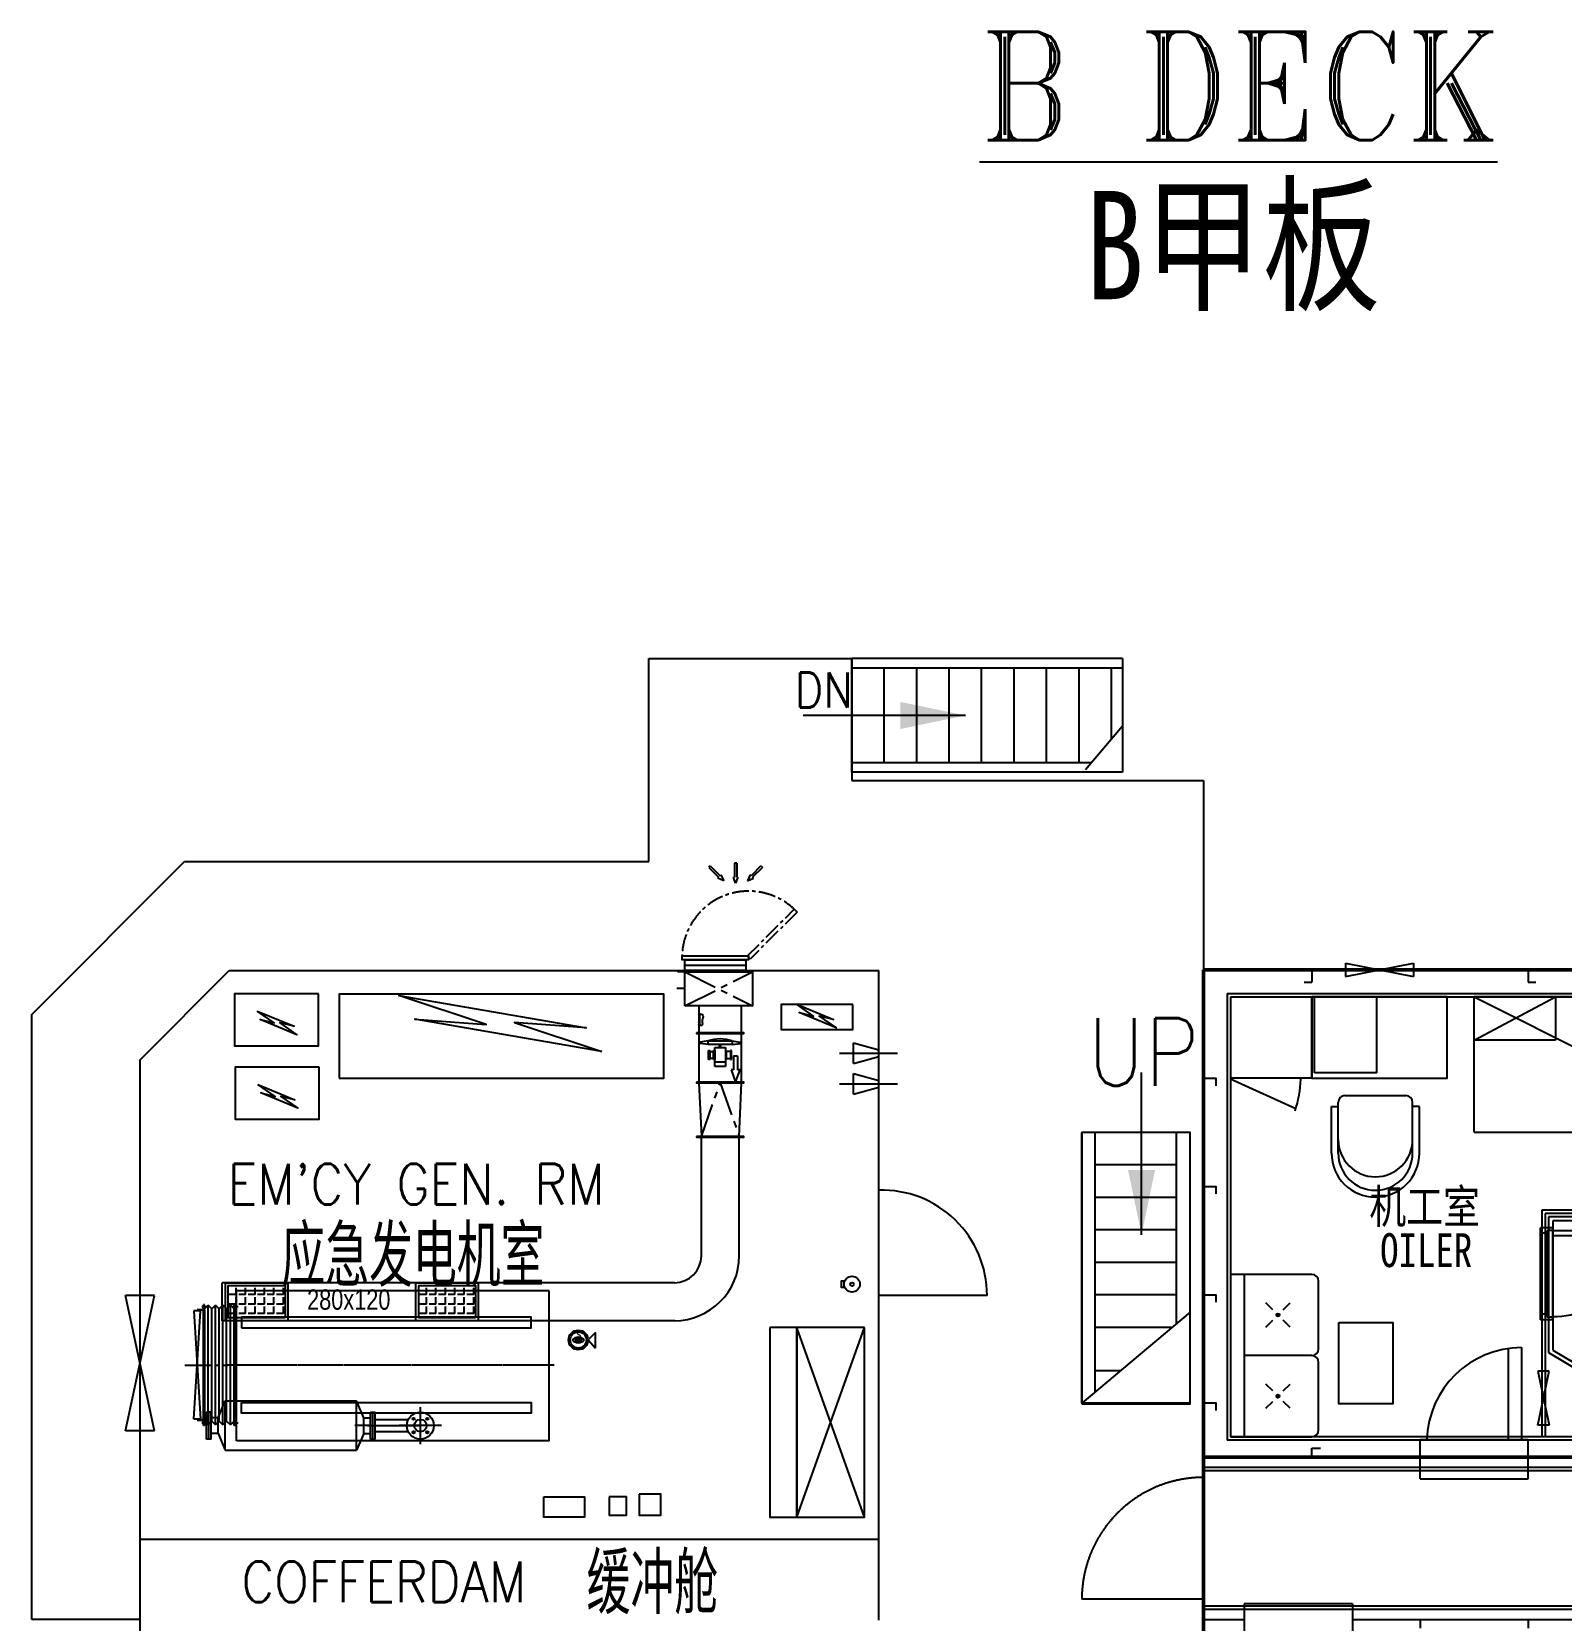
# Model space of a CAD drawing. Header units: millimetres. Extents: x -1838618 to -1600818, y -1770412 to -1553248.
# Drawn here: x -1728288 to -1716985, y -1680751 to -1669014 of the extents above; entities that cross this region are included whole.
import ezdxf
from ezdxf.enums import TextEntityAlignment as Align

# ---------------------------------------------------------------- set-up
doc = ezdxf.new("R2010")
doc.units = ezdxf.units.MM
doc.header["$LTSCALE"] = 100
for name, pattern in [('ACAD_ISO04W100', [30, 24, -3, 0, -3]), ('ACAD_ISO10W100', [18, 12, -3, 0, -3]), ('C_CENTER_L', [2, 1.25, -0.25, 0.25, -0.25]), ('CENTER', [2, 1.25, -0.25, 0.25, -0.25]), ('CENTER2', [28.575, 19.05, -3.175, 3.175, -3.175]), ('DASHEDX2', [1.5, 1, -0.5]), ('HIDDEN', [9.525, 6.35, -3.175]), ('SHORT_CENTER', [0.955, 0.7, -0.085, 0.085, -0.085])]:
    doc.linetypes.add(name, pattern=pattern)
for name, color, linetype in [('412equipment', 6, 'Continuous'), ('Accommodation VET', 2, 'Continuous'), ('BU', 1, 'Continuous'), ('DETECTOR AND CALLPOINT', 1, 'Continuous'), ('EG', 13, 'Continuous'), ('Furniture', 3, 'Continuous'), ('LADDER', 2, 'Continuous'), ('LIN', 132, 'Continuous'), ('MEIY', 7, 'Continuous'), ('TOITOR', 6, 'Continuous'), ('WAND', 1, 'Continuous'), ('WANDEN', 4, 'Continuous')]:
    doc.layers.add(name, color=color, linetype=linetype)
doc.styles.add('CHINESE', font='short', dxfattribs={"bigfont": 'hzdxf'})
doc.styles.add('HZ', font='romans.shx', dxfattribs={"width": 0.8, "height": 4, "bigfont": 'hzdx.shx'})
doc.styles.add('ROMANS4', font='romans.shx', dxfattribs={"width": 0.8, "height": 400, "bigfont": 'hzdx.shx'})
doc.styles.add('ROMANT', font='', dxfattribs={"width": 0.8})
doc.styles.add('ROMANT8', font='romant.shx', dxfattribs={"width": 0.9, "height": 800, "bigfont": 'hmdxfs.shx'})
doc.styles.add('样式 1', font='gbenor.shx', dxfattribs={"bigfont": 'gbcbig.shx'})
doc.styles.get('ROMANT').set_extended_font_data('SimSun')

# ---------------------------------------------------------------- blocks, each defined once
blk = doc.blocks.new('B DECK LINE')
at = {"color": 6}
for p, q in [((-12900, 10400), (-12900, 11900)), ((-12900, 11000), (-12900, 11900)), ((-12900, 11900), (-11400, 11900)), ((-11400, 11900), (-11400, 11000)), ((-11400, 11000), (-8800, 11000)), ((-8800, 11000), (-8800, 9600)), ((-17460, 9271), (-16331, 10400)), ((-16331, 10400), (-12900, 10400)), ((-8800, 9600), (3200, 9600)), ((-17460, 4800), (-17460, 9271)), ((-16660, 4800), (-17460, 4800)), ((-16660, 0), (-16660, 4800))]:
    blk.add_line(p, q, dxfattribs=at)
blk = doc.blocks.new('B DECK')
at = {"color": 6, "lineweight": 50}
for q in [(-8800, -9600, 590), (3200, 9600, 590)]:
    blk.add_line((-8800, 9600, 590), q, dxfattribs=at)
at = {"layer": '412equipment', "color": 7}
blk.add_blockref('B DECK LINE', (0, 0, 590), dxfattribs=at)
blk = doc.blocks.new('ladder level')
at = {"color": 2}
for p, q in [((-2000, 0), (0, 0)), ((-2000, -800), (-2000, 0)), ((-1328, -800), (-2000, 0)), ((0, -800), (0, 0)), ((-1916, -100), (0, -100)), ((-1760, -286), (-1760, -100)), ((-1440, -666), (-1440, -100)), ((-1200, -700), (-1200, -100)), ((-960, -700), (-960, -100)), ((-720, -700), (-720, -100)), ((-480, -700), (-480, -100)), ((-240, -700), (-240, -100)), ((-1412, -700), (0, -700)), ((-2000, -800), (0, -800))]:
    blk.add_line(p, q, dxfattribs=at)
blk = doc.blocks.new('T.T.1000X600X600')
at = {"layer": 'Furniture'}
blk.add_lwpolyline([(-565, 199), (-165, 199), (-165, -401), (-565, -401)], close=True, dxfattribs=at)
blk = doc.blocks.new('BED(2000X1000)')
at = {"color": 2}
for p, q in [((0, -1000), (0, 0)), ((2000, 0), (0, 0)), ((2000, 0), (2000, -1000)), ((0, -1000), (2000, -1000))]:
    blk.add_line(p, q, dxfattribs=at)
at = {"color": 1, "linetype": 'ACAD_ISO04W100', "ltscale": 5}
blk.add_line((2000, -1000), (0, 0), dxfattribs=at)
blk = doc.blocks.new('3沙发')
at = {"color": 2}
for p, q in [((-1200, 600), (-1200, 0)), ((-650, 650), (-1150, 650)), ((-600, 600), (-600, 100)), ((-50, 650), (-550, 650)), ((0, 0), (0, 600)), ((-939, 389), (-989, 439)), ((-892, 358), (-908, 342)), ((-892, 342), (-908, 358)), ((-811, 439), (-861, 389)), ((-339, 389), (-389, 439)), ((-292, 358), (-308, 342)), ((-292, 342), (-308, 358)), ((-211, 439), (-261, 389)), ((-939, 311), (-989, 261)), ((-811, 261), (-861, 311)), ((-339, 311), (-389, 261)), ((-211, 261), (-261, 311)), ((-1200, 100), (0, 100)), ((-1200, 0), (0, 0)), ((0, 100), (0, 100))]:
    blk.add_line(p, q, dxfattribs=at)
for centre in [(-900, 350), (-300, 350)]:
    blk.add_circle(centre, 11.2, dxfattribs=at)
for centre, start, end in [((-1150, 600), 90, 180), ((-650, 600), 0, 90), ((-550, 600), 90, 180), ((-50, 600), 0, 90)]:
    blk.add_arc(centre, 50, start, end, dxfattribs=at)
blk = doc.blocks.new('book rack(600x320x280)')
at = {"color": 2, "ltscale": 10}
for p, q in [((-600, 0), (-600, -320)), ((0, 0), (-600, 0)), ((-600, 0), (0, -320)), ((0, -320), (0, 0)), ((-600, -320), (0, -320))]:
    blk.add_line(p, q, dxfattribs=at)
blk = doc.blocks.new('A$C491949C4')
at = {"color": 240, "linetype": 'ByBlock'}
for p, q in [((982, 384), (989, 166)), ((1450, 384), (1443, 166)), ((1045, 339), (1062, 179)), ((1387, 339), (1370, 179)), ((989, 151), (993, 32)), ((1105, 140), (1327, 140)), ((1223, 73), (1223, 177)), ((1439, 32), (1443, 151)), ((1156, 73), (1291, 73)), ((1169, 73), (1169, 99)), ((1274, 73), (1274, 99))]:
    blk.add_line(p, q, dxfattribs=at)
blk.add_lwpolyline([(940, 30), (940, 166), (1500, 166), (1500, 30)], close=True, dxfattribs=at)
blk.add_circle((1218, 225), 16.4, dxfattribs=at)
for centre, radius, start, end in [((1026, 385), 44, 102.5848, 181.8677), ((1216, -423), 874, 76.7925, 103.2092), ((1089, 344), 44, 99.097, 185.8302), ((1216, -390), 789, 80.2286, 99.7732), ((1343, 344), 44, 354.1698, 80.9047), ((1406, 385), 44, 358.1323, 77.4168), ((1105, 184), 44, 185.8302, 270), ((1327, 184), 44, 270, 354.1698)]:
    blk.add_arc(centre, radius, start, end, dxfattribs=at)
at = {"layer": 'TOITOR', "color": 240, "linetype": 'ByBlock'}
for p, q in [((840, 1370), (840, 1460)), ((840, 1460), (1520, 1460)), ((860, 1370), (860, 1410)), ((860, 1410), (1500, 1410)), ((880, 1410), (880, 1460)), ((1480, 1410), (1480, 1460)), ((1500, 1370), (1500, 1410)), ((1520, 1370), (1520, 1460)), ((597, 1400), (300, 900)), ((615, 1370), (317, 869)), ((1600, 1400), (597, 1400)), ((1570, 1370), (615, 1370)), ((840, 1370), (1520, 1370)), ((1462, 1370), (1462, 734)), ((1500, 1370), (1500, 733)), ((530, 1228), (760, 1091)), ((0, 900), (300, 900)), ((30, 870), (317, 870)), ((319, 873), (559, 735)), ((342, 911), (572, 775)), ((184, 722), (155, 750)), ((233, 782), (233, 742)), ((282, 722), (310, 750)), ((123, 672), (163, 672)), ((184, 623), (155, 594)), ((233, 603), (233, 562)), ((282, 623), (310, 594)), ((302, 672), (343, 672)), ((810, 30), (810, 302))]:
    blk.add_line(p, q, dxfattribs=at)
for points in [[(0, 900), (0, 0), (1600, 0), (1600, 1400)], [(30, 870), (30, 30), (1570, 30), (1570, 1370)]]:
    blk.add_lwpolyline(points, dxfattribs=at)
blk.add_circle((233, 672), 31.3, dxfattribs=at)
for centre, radius, start, end in [((1500, 1370), 637, 180, 276.309), ((310, 302), 500, 0, 60.1011)]:
    blk.add_arc(centre, radius, start, end, dxfattribs=at)
blk.add_ellipse((683, 922), major_axis=(178, -106), ratio=0.695122, dxfattribs=at)
blk.add_ellipse((666, 933), major_axis=(230, -137), ratio=0.688679, start_param=-1.570796, end_param=1.570796, dxfattribs=at)
blk = doc.blocks.new('A$C27DC17FB')
at = {"layer": 'LIN'}
for p, q in [((0, 400), (82, 0)), ((0, 0), (82, 400)), ((82, 400), (0, 400)), ((82, 0), (0, 0))]:
    blk.add_line(p, q, dxfattribs=at)
blk = doc.blocks.new('沙发')
at = {"color": 2, "linetype": 'Continuous'}
for p, q in [((100, 275), (-275, 275)), ((100, 325), (-243.791834, 325)), ((-243.791834, 325), (-243.791834, 275)), ((-325, -225), (-325, 225)), ((100, -275), (-275, -275)), ((-243.791834, -325), (-243.791834, -275)), ((100, -325), (-243.791834, -325))]:
    blk.add_line(p, q, dxfattribs=at)
for centre, radius, start, end in [((-275, 225), 50, 90, 180), ((0, 0), 275, 270, 90), ((100, 0), 325, 270, 90), ((100, 0), 275, 270, 90), ((-275, -225), 50, 180, 270)]:
    blk.add_arc(centre, radius, start, end, dxfattribs=at)
blk = doc.blocks.new('DOOR700C NEW')
at = {"color": 2}
for p, q in [((650, 688), (650, 13)), ((750, 695), (750, 13)), ((800, 13), (0, 13)), ((0, -275), (0, 13)), ((800, -275), (800, 13)), ((0, -275), (800, -275))]:
    blk.add_line(p, q, dxfattribs=at)
at = {"color": 2, "lineweight": -3, "ltscale": 5}
blk.add_arc((750, -5), 700, 90, 178.5788, dxfattribs=at)
blk = doc.blocks.new('DESK10')
at = {"layer": 'Furniture'}
for p, q in [((20, 40), (20, 600)), ((480, 40), (480, 600)), ((480, 40), (20, 40))]:
    blk.add_line(p, q, dxfattribs=at)
blk.add_lwpolyline([(0, 0), (1000, 0), (1000, 600), (0, 600)], close=True, dxfattribs=at)
blk = doc.blocks.new('2DFF')
at = {"color": 6}
for p, q in [((-3200, 0), (-2151, 0)), ((-3200, 0), (-3200, -4650)), ((-1649, 0), (1699, 0)), ((-2456, -90), (-2400, -90)), ((-2400, 0), (-2400, -90)), ((-800, 0), (-800, -90)), ((-800, -90), (-744, -90)), ((-2400, -3600), (-2400, -3535)), ((-2400, -3535), (-2335, -3535)), ((-3200, -4650), (-3200, -5749)), ((-3200, -4800), (-2900, -4800)), ((-2100, -4800), (2000, -4800)), ((-1600, -4800), (-1600, -4865)), ((-800, -4800), (-800, -4865))]:
    blk.add_line(p, q, dxfattribs=at)
at = {"color": 4}
for p, q in [((-2151, 50), (-1649, -50)), ((-2151, -50), (-1649, 50)), ((-2151, 50), (-2151, -50)), ((-1649, 50), (-1649, -50))]:
    blk.add_line(p, q, dxfattribs=at)
at = {"color": 2}
for p, q in [((-3025, -175), (-3025, -3475)), ((-3025, -175), (8575, -175)), ((-3000, -200), (-3000, -3450)), ((-3000, -200), (8550, -200)), ((-2400, -800), (-2400, -200)), ((-2400, -800), (-3000, -800)), ((850, -3475), (-3025, -3475)), ((800, -3450), (-3000, -3450)), ((-3200, -3675), (7325, -3675)), ((-3200, -3700), (7300, -3700)), ((-3200, -4700), (2100, -4700)), ((-3200, -4725), (2075, -4725))]:
    blk.add_line(p, q, dxfattribs=at)
at = {"color": 2, "ltscale": 10}
blk.add_line((-3000, -805), (-2518, -1024), dxfattribs=at)
at = {"color": 6, "lineweight": 50}
for p, q in [((-3200, -3600), (-1600, -3600)), ((-1600, -3600), (2250, -3600))]:
    blk.add_line(p, q, dxfattribs=at)
at = {"color": 6, "linetype": 'ACAD_ISO10W100', "ltscale": 10}
blk.add_line((-3200, -4650), (-4100, -4650), dxfattribs=at)
at = {"color": 6}
for points in [[(-3200, -800), (-3110, -800), (-3110, -856)], [(-3200, -1600), (-3110, -1600), (-3110, -1656)], [(-3200, -2400), (-3110, -2400), (-3110, -2456)], [(-3200, -3200), (-3110, -3200), (-3110, -3256)]]:
    blk.add_lwpolyline(points, dxfattribs=at)
at = {"color": 2, "ltscale": 10}
blk.add_arc((-3287, -785), 805, 341.4341, 358.4713, dxfattribs=at)
at = {"color": 6, "linetype": 'ACAD_ISO10W100', "ltscale": 10}
blk.add_arc((-3200, -4650), 900, 90, 180, dxfattribs=at)
at = {"layer": 'LIN'}
for p, q in [((800, -1775), (-700, -1775)), ((800, -1800), (-675, -1800))]:
    blk.add_line(p, q, dxfattribs=at)
at = {"layer": 'LIN', "color": 4}
for p, q in [((-700, -1775), (-700, -3450)), ((-675, -1800), (-675, -3450))]:
    blk.add_line(p, q, dxfattribs=at)
at = {"color": 2}
for name, p, rotation in [('BED(2000X1000)', (800, -1200), 180), ('3沙发', (-3000, -3450), 270)]:
    blk.add_blockref(name, p, dxfattribs=dict(at, rotation=rotation))
at = {"color": 2, "ltscale": 10, "xscale": -1, "rotation": 180}
blk.add_blockref('book rack(600x320x280)', (-600, -520), dxfattribs=at)
at = {"color": 2, "ltscale": 10}
for name, p, rotation in [('沙发', (-1930, -1254), 270), ('沙发', (-1930, -1254), 270), ('DOOR700C NEW', (-2100, -4960), 180)]:
    blk.add_blockref(name, p, dxfattribs=dict(at, rotation=rotation))
at = {"color": 2}
blk.add_blockref('T.T.1000X600X600', (-1636, -2805), dxfattribs=at)
at = {"color": 2, "ltscale": 10}
blk.add_blockref('DOOR700C NEW', (-1600, -3486), dxfattribs=at)
at = {"layer": 'Furniture'}
blk.add_blockref('DESK10', (-2400, -800), dxfattribs=at)
at = {"layer": 'LIN', "color": 4}
blk.add_blockref('A$C27DC17FB', (-729, -3365), dxfattribs=at)
at = {"layer": 'TOITOR', "rotation": 90}
blk.add_blockref('A$C491949C4', (750, -3425), dxfattribs=at)
at = {"color": 2, "style": 'ROMANT', "width": 0.8}
for s, p in [('机工室', (-1566, -1742)), ('OILER', (-1555, -2071))]:
    blk.add_text(s, height=250, dxfattribs=at).set_placement(p, align=Align.MIDDLE)

msp = doc.modelspace()

# ---------------------------------------------------------------- hatches: boundary and pattern name
at = {"layer": 'Accommodation VET'}
h = msp.add_hatch(dxfattribs=at)
h.set_pattern_fill('ANSI31', color=2, angle=-180, style=0)
h.set_pattern_definition([(135, (-1531811.5384, -1597591.545), (2.24506403, 2.24506403), [])])
edge = h.paths.add_edge_path()
edge.add_spline(control_points=[(-1723358.4, -1676275.9), (-1723358.4, -1676267.2), (-1723316, -1676273.1), (-1723334.8, -1676308.6), (-1723333.4, -1676331.3), (-1723326.7, -1676360.9), (-1723349.7, -1676357.2), (-1723358.5, -1676357.2)], knot_values=[0, 0, 0, 0, 52.3235868, 121.7738588, 169.2033016, 208.163144, 260.931679, 260.931679, 260.931679, 260.931679], degree=3, periodic=0)
edge.add_line((-1723358.5, -1676357.2), (-1723358.4, -1676275.9))
edge.add_spline(control_points=[(-1723358.4, -1676275.9), (-1723358.4, -1676267.2), (-1723316, -1676273.1), (-1723334.8, -1676308.6), (-1723333.4, -1676331.3), (-1723326.7, -1676360.9), (-1723349.7, -1676357.2), (-1723358.5, -1676357.2)], knot_values=[0, 0, 0, 0, 52.3235868, 121.7738588, 169.2033016, 208.163144, 260.931679, 260.931679, 260.931679, 260.931679], degree=3, periodic=0)
edge.add_line((-1723353.4, -1676270.8), (-1723353.5, -1676357.3))
h = msp.add_hatch(dxfattribs=at)
h.set_pattern_fill('ANGLE', color=2, scale=10, angle=180, style=0)
h.set_pattern_definition([(180, (-1612642.79, -2066222.35), (6e-11, 69.85), [50.8, -19.05]), (90, (-1612642.79, -2066222.35), (69.85, -6e-11), [50.8, -19.05])])
h.paths.add_polyline_path([(-1726835.6, -1678277.8), (-1726415.6, -1678277.8), (-1726415.6, -1678517.8), (-1726835.6, -1678517.8)])
h = msp.add_hatch(dxfattribs=at)
h.set_pattern_fill('ANGLE', color=2, scale=10, angle=180, style=0)
h.set_pattern_definition([(180, (-1611235.736, -2066222.35), (6e-11, 69.85), [50.8, -19.05]), (90, (-1611235.736, -2066222.35), (69.85, -6e-11), [50.8, -19.05])])
h.paths.add_polyline_path([(-1725428.5, -1678277.8), (-1725008.5, -1678277.8), (-1725008.5, -1678517.8), (-1725428.5, -1678517.8)])
at = {"layer": 'DETECTOR AND CALLPOINT'}
msp.add_hatch(color=2, dxfattribs=at).paths.add_polyline_path([(-1724228.7, -1678680.5, -1), (-1724268.8, -1678680.5, -1)])

# ---------------------------------------------------------------- linework, layer by layer
at = {"color": 2}
for p, q in [((-1720228, -1673645.7), (-1722228, -1673645.7)), ((-1722228, -1674485.7), (-1722228, -1673645.7)), ((-1720228, -1673645.7), (-1720228, -1674485.7)), ((-1720228, -1673715.7), (-1722228, -1673715.7)), ((-1721988, -1674415.7), (-1721988, -1673715.7)), ((-1721748, -1674415.7), (-1721748, -1673715.7)), ((-1721508, -1674415.7), (-1721508, -1673715.7)), ((-1721268, -1674415.7), (-1721268, -1673715.7)), ((-1721028, -1674415.7), (-1721028, -1673715.7)), ((-1720788, -1674415.7), (-1720788, -1673715.7)), ((-1720548, -1674415.7), (-1720548, -1673715.7)), ((-1720308, -1674237), (-1720308, -1673715.7)), ((-1721388, -1674065.7), (-1722588, -1674065.7)), ((-1720500.2, -1674465.7), (-1720228, -1674141.8)), ((-1720458.2, -1674415.7), (-1722228, -1674415.7)), ((-1720228, -1674485.7), (-1722228, -1674485.7)), ((-1721228.2, -1678350.9), (-1722028, -1678351.2)), ((-1727041, -1678466.2), (-1727091, -1678466.2)), ((-1727091, -1678466.2), (-1727041, -1679266.2)), ((-1727091, -1679266.2), (-1727041, -1678466.2)), ((-1726978.2, -1679413.3), (-1726978.2, -1679213.3)), ((-1726962.2, -1679213.3), (-1726978.2, -1679213.3)), ((-1726962.2, -1679413.3), (-1726962.2, -1679213.3)), ((-1726911.5, -1679256.3), (-1726858.2, -1679130.8)), ((-1726858.2, -1679130.8), (-1725888.2, -1679130.8)), ((-1726858.2, -1679495.8), (-1726858.2, -1679130.8)), ((-1725888.2, -1679495.8), (-1725888.2, -1679130.8)), ((-1725834.8, -1679256.3), (-1725888.2, -1679130.8)), ((-1725784.2, -1679413.3), (-1725784.2, -1679213.3)), ((-1725784.2, -1679213.3), (-1725768.2, -1679213.3)), ((-1725768.2, -1679413.3), (-1725768.2, -1679213.3)), ((-1727041, -1679266.2), (-1727091, -1679266.2)), ((-1726911.5, -1679256.3), (-1726962.2, -1679256.3)), ((-1726911.5, -1679370.3), (-1726911.5, -1679256.3)), ((-1725834.8, -1679370.3), (-1725834.8, -1679256.3)), ((-1725834.8, -1679256.3), (-1725784.2, -1679256.3)), ((-1726962.2, -1679413.3), (-1726978.2, -1679413.3)), ((-1726911.5, -1679370.3), (-1726962.2, -1679370.3)), ((-1726911.5, -1679370.3), (-1726858.2, -1679495.8)), ((-1725834.8, -1679370.3), (-1725888.2, -1679495.8)), ((-1725834.8, -1679370.3), (-1725784.2, -1679370.3)), ((-1725784.2, -1679413.3), (-1725768.2, -1679413.3)), ((-1726858.2, -1679495.8), (-1725888.2, -1679495.8))]:
    msp.add_line(p, q, dxfattribs=at)
at = {"color": 6}
for p, q in [((-1727488, -1676611.2), (-1726828, -1675951.2)), ((-1726828, -1675951.2), (-1722028, -1675951.2)), ((-1722028, -1680751.2), (-1722028, -1675951.2)), ((-1727488, -1680751.2), (-1727488, -1676611.2)), ((-1727488, -1680151.2), (-1722028, -1680151.2)), ((-1727488, -1680151.2), (-1722028, -1680151.2))]:
    msp.add_line(p, q, dxfattribs=at)
at = {"color": 2, "linetype": 'ByBlock'}
for p, q in [((-1726984.5, -1679308.6), (-1726984.5, -1678423.8)), ((-1726957.1, -1679281.2), (-1726957.1, -1678451.2)), ((-1726929.7, -1679308.6), (-1726929.7, -1678423.8)), ((-1726902.4, -1679281.2), (-1726902.4, -1678451.2)), ((-1726875.2, -1679308.6), (-1726875.2, -1678423.8)), ((-1726847.8, -1679281.2), (-1726847.8, -1678451.2)), ((-1726820.4, -1679308.6), (-1726820.4, -1678423.8)), ((-1726995.7, -1679413.3), (-1726995.7, -1679213.3)), ((-1726979.7, -1679213.3), (-1726995.7, -1679213.3)), ((-1726979.7, -1679413.3), (-1726979.7, -1679213.3)), ((-1725766.7, -1679413.3), (-1725766.7, -1679213.3)), ((-1725766.7, -1679213.3), (-1725750.7, -1679213.3)), ((-1725750.7, -1679413.3), (-1725750.7, -1679213.3)), ((-1725750.7, -1679268.7), (-1725505.5, -1679268.7)), ((-1726979.7, -1679413.3), (-1726995.7, -1679413.3)), ((-1725766.7, -1679413.3), (-1725750.7, -1679413.3)), ((-1725750.7, -1679357.7), (-1725505.5, -1679357.7))]:
    msp.add_line(p, q, dxfattribs=at)
at = {"color": 2, "linetype": 'CENTER2', "ltscale": 0.1}
msp.add_line((-1727157.2, -1678866.2), (-1726839.1, -1678866.2), dxfattribs=at)
at = {"color": 2, "linetype": 'Continuous', "ltscale": 0.3}
for p, q in [((-1725415.9, -1679450.2), (-1725415.9, -1679176.2)), ((-1725260.2, -1679313.2), (-1725572, -1679313.2))]:
    msp.add_line(p, q, dxfattribs=at)
at = {"color": 2, "linetype": 'ByBlock', "ltscale": 50}
msp.add_line((-1725779.4, -1679313.3), (-1725900.2, -1679313.3), dxfattribs=at)
at = {"color": 2, "linetype": 'DASHEDX2', "ltscale": 150}
msp.add_line((-1725806.3, -1679313.2), (-1725415.5, -1679313.2), dxfattribs=at)
at = {"color": 2}
for points in [[(-1726170, -1676122.4), (-1726790, -1676122.4), (-1726790, -1676507.4), (-1726170, -1676507.4)], [(-1726015.9, -1676745.3), (-1723615.9, -1676745.3), (-1723615.9, -1676125.3), (-1726015.9, -1676125.3)], [(-1724074.4, -1676549.1), (-1725458, -1676310.9), (-1724929.4, -1676349.3), (-1725574.8, -1676135.7), (-1724191.1, -1676373.9), (-1724719.8, -1676335.5)], [(-1726621.9, -1676250.3), (-1726348.9, -1676362.8), (-1726453.9, -1676337.8), (-1726327.9, -1676425.3), (-1726600.9, -1676312.8), (-1726495.9, -1676337.8)], [(-1722637, -1676199.1), (-1722364, -1676311.6), (-1722469, -1676286.6), (-1722343, -1676374.1), (-1722616, -1676261.6), (-1722511, -1676286.6)], [(-1726164.3, -1676665), (-1726784.3, -1676665), (-1726784.3, -1677050), (-1726164.3, -1677050)], [(-1726616.2, -1676792.8), (-1726343.2, -1676905.3), (-1726448.2, -1676880.3), (-1726322.2, -1676967.8), (-1726595.2, -1676855.3), (-1726490.2, -1676880.3)], [(-1724502.5, -1679838.8), (-1724202.5, -1679838.8), (-1724202.5, -1679988.8), (-1724502.5, -1679988.8)]]:
    msp.add_lwpolyline(points, close=True, dxfattribs=at)
msp.add_lwpolyline([(-1720528, -1679151.2), (-1719728, -1679151.2), (-1719728, -1677147.3), (-1720528, -1677147.3)], close=True)
msp.add_lwpolyline([(-1722281.9, -1678250.8), (-1722281.9, -1678247), (-1722306.3, -1678247), (-1722306.3, -1678289.6), (-1722281.9, -1678289.6), (-1722281.9, -1678285.8)], dxfattribs=at)
for centre, radius in [((-1722226, -1678268.3), 58.6), ((-1722226, -1678268.3), 13.5), ((-1725415.9, -1679313.2), 100)]:
    msp.add_circle(centre, radius, dxfattribs=at)
at = {"color": 2, "linetype": 'Continuous', "ltscale": 0.3}
for centre, radius in [((-1725466.2, -1679262.9), 8.38), ((-1725415.9, -1679313.2), 45.5), ((-1725365.6, -1679262.9), 8.38), ((-1725466.2, -1679363.5), 8.38), ((-1725365.6, -1679363.5), 8.38)]:
    msp.add_circle(centre, radius, dxfattribs=at)
at = {"color": 2}
msp.add_arc((-1722006, -1678350.9), 777.8, 0, 91.6208, dxfattribs=at)
msp.add_solid([(-1721868, -1673965.7), (-1721868, -1674165.7), (-1721388, -1674065.7)], dxfattribs=at)
at = {"layer": 'Accommodation VET', "color": 2}
for p, q in [((-1723273.7, -1675177.4), (-1723284.7, -1675188.5)), ((-1723284.7, -1675188.5), (-1723211.8, -1675261.4)), ((-1723273.7, -1675177.4), (-1723200.7, -1675250.4)), ((-1723093.6, -1675156.4), (-1723093.6, -1675259.6)), ((-1723078, -1675156.4), (-1723093.6, -1675156.4)), ((-1723078, -1675156.4), (-1723078, -1675259.6)), ((-1722899.4, -1675177.4), (-1722972.3, -1675250.4)), ((-1722888.3, -1675188.5), (-1722961.2, -1675261.4)), ((-1722899.4, -1675177.4), (-1722888.3, -1675188.5)), ((-1723218.2, -1675267.8), (-1723211.8, -1675261.4)), ((-1723174.3, -1675288.2), (-1723218.2, -1675267.8)), ((-1723200.7, -1675250.4), (-1723194.7, -1675244.3)), ((-1723194.7, -1675244.3), (-1723174.3, -1675288.2)), ((-1723102.6, -1675259.6), (-1723093.6, -1675259.6)), ((-1723086, -1675305), (-1723102.6, -1675259.6)), ((-1723069.4, -1675259.6), (-1723086, -1675305)), ((-1723078, -1675259.6), (-1723069.4, -1675259.6)), ((-1722978.4, -1675244.3), (-1722998.7, -1675288.2)), ((-1722998.7, -1675288.2), (-1722954.8, -1675267.8)), ((-1722972.3, -1675250.4), (-1722978.4, -1675244.3)), ((-1722954.8, -1675267.8), (-1722961.2, -1675261.4)), ((-1723353.4, -1676270.9), (-1723353.5, -1676357.3)), ((-1723289.9, -1676471), (-1723348.7, -1676480.3)), ((-1723348.7, -1676489), (-1723348.7, -1676480.3)), ((-1723289.9, -1676498.3), (-1723348.7, -1676489)), ((-1723289.9, -1676471), (-1723112, -1676471)), ((-1723289.9, -1676498.3), (-1723289.9, -1676471)), ((-1723112, -1676498.3), (-1723289.9, -1676498.3)), ((-1723240.4, -1676659.5), (-1723240.4, -1676520.5)), ((-1723240.4, -1676520.5), (-1723161.5, -1676520.5)), ((-1723205.3, -1676520.5), (-1723205.3, -1676498.3)), ((-1723196.6, -1676520.5), (-1723196.6, -1676498.3)), ((-1723161.5, -1676520.5), (-1723161.5, -1676659.5)), ((-1723112, -1676471), (-1723112, -1676498.3)), ((-1723112, -1676471), (-1723053.1, -1676480.3)), ((-1723112, -1676498.3), (-1723053.1, -1676489)), ((-1723053.1, -1676489), (-1723053.1, -1676480.3)), ((-1723286, -1676607.8), (-1723286, -1676540.5)), ((-1723286, -1676540.5), (-1723277.5, -1676540.5)), ((-1723277.5, -1676607.8), (-1723286, -1676607.8)), ((-1723277.5, -1676540.5), (-1723277.5, -1676607.8)), ((-1723277.5, -1676548.7), (-1723248.9, -1676548.7)), ((-1723248.9, -1676599.6), (-1723277.5, -1676599.6)), ((-1723248.9, -1676607.8), (-1723248.9, -1676540.5)), ((-1723248.9, -1676540.5), (-1723240.4, -1676540.5)), ((-1723240.4, -1676607.8), (-1723248.9, -1676607.8)), ((-1723240.4, -1676540.5), (-1723240.4, -1676607.8)), ((-1723161.5, -1676628.6), (-1723240.4, -1676628.6)), ((-1723153, -1676540.5), (-1723161.5, -1676540.5)), ((-1723161.5, -1676540.5), (-1723161.5, -1676607.8)), ((-1723161.5, -1676607.8), (-1723153, -1676607.8)), ((-1723153, -1676607.8), (-1723153, -1676540.5)), ((-1723124.4, -1676548.7), (-1723153, -1676548.7)), ((-1723153, -1676599.6), (-1723124.4, -1676599.6)), ((-1723115.9, -1676540.5), (-1723124.4, -1676540.5)), ((-1723124.4, -1676540.5), (-1723124.4, -1676607.8)), ((-1723124.4, -1676607.8), (-1723115.9, -1676607.8)), ((-1723115.9, -1676607.8), (-1723115.9, -1676540.5)), ((-1723103, -1676581), (-1723103, -1676684.1)), ((-1723103, -1676581), (-1723071.8, -1676581)), ((-1723071.8, -1676581), (-1723071.8, -1676684.1)), ((-1723161.5, -1676659.5), (-1723240.4, -1676659.5)), ((-1723103, -1676684.1), (-1723120.2, -1676684.1)), ((-1723120.2, -1676684.1), (-1723086.9, -1676775)), ((-1723086.9, -1676775), (-1723053.7, -1676684.1)), ((-1723053.7, -1676684.1), (-1723071.8, -1676684.1)), ((-1723339.4, -1678057.8), (-1723339.4, -1677181)), ((-1723059.4, -1678057.8), (-1723059.4, -1677181)), ((-1726880.6, -1678537.8), (-1726880.6, -1678257.8))]:
    msp.add_line(p, q, dxfattribs=at)
at = {"layer": 'Accommodation VET', "color": 2, "linetype": 'CENTER', "ltscale": 2}
for p, q in [((-1723461.5, -1675961.2), (-1722961.5, -1676211.2)), ((-1723461.5, -1676211.2), (-1722961.5, -1675961.2)), ((-1723339.4, -1677176), (-1723200.9, -1676781)), ((-1723200.9, -1676781), (-1723059.4, -1677176))]:
    msp.add_line(p, q, dxfattribs=at)
at = {"layer": 'Accommodation VET'}
for p, q in [((-1723535.2, -1678257.8), (-1726880.6, -1678257.8)), ((-1723535, -1678537.8), (-1726880.6, -1678537.8))]:
    msp.add_line(p, q, dxfattribs=at)
at = {"layer": 'Accommodation VET', "color": 2, "linetype": 'CENTER'}
msp.add_lwpolyline([(-1723001.1, -1675845.6), (-1722653.2, -1675497.7), (-1722632, -1675518.9), (-1722979.9, -1675866.8)], close=True, dxfattribs=at)
at = {"layer": 'Accommodation VET', "color": 2}
for points in [[(-1723482.5, -1675841.2), (-1722990.5, -1675841.2), (-1722990.5, -1675871.2), (-1723482.5, -1675871.2)], [(-1723461.5, -1675871.2), (-1723011.5, -1675871.2), (-1723011.5, -1675951.2), (-1723461.5, -1675951.2)], [(-1723511.5, -1675951.2), (-1722961.5, -1675951.2), (-1722961.5, -1675961.2), (-1723511.5, -1675961.2)], [(-1723461.5, -1676211.2), (-1723461.5, -1675961.2), (-1722961.5, -1675961.2), (-1722961.5, -1676211.2)], [(-1723043.4, -1676411), (-1723043.4, -1676211.2), (-1723358.4, -1676211.2), (-1723358.4, -1676411)], [(-1723375.9, -1676411), (-1723375.9, -1676416), (-1723025.9, -1676416), (-1723025.9, -1676411)], [(-1723043.4, -1676776), (-1723043.4, -1676416), (-1723358.4, -1676416), (-1723358.4, -1676776)], [(-1723375.9, -1676776), (-1723375.9, -1676781), (-1723025.9, -1676781), (-1723025.9, -1676776)], [(-1723059.4, -1677176), (-1723043.4, -1676781), (-1723358.4, -1676781), (-1723339.4, -1677176)], [(-1723375.9, -1677176), (-1723375.9, -1677181), (-1723025.9, -1677181), (-1723025.9, -1677176)], [(-1726395.6, -1678537.8), (-1726855.6, -1678537.8), (-1726855.6, -1678257.8), (-1726395.6, -1678257.8)], [(-1726415.6, -1678517.8), (-1726835.6, -1678517.8), (-1726835.6, -1678277.8), (-1726415.6, -1678277.8)], [(-1724988.5, -1678537.8), (-1725448.5, -1678537.8), (-1725448.5, -1678257.8), (-1724988.5, -1678257.8)], [(-1725008.5, -1678517.8), (-1725428.5, -1678517.8), (-1725428.5, -1678277.8), (-1725008.5, -1678277.8)]]:
    msp.add_lwpolyline(points, close=True, dxfattribs=at)
at = {"layer": 'Accommodation VET', "color": 2, "linetype": 'HIDDEN', "ltscale": 5}
msp.add_lwpolyline([(-1723461.5, -1675911.2), (-1723011.5, -1675911.2)], dxfattribs=at)
at = {"layer": 'Accommodation VET', "color": 2, "linetype": 'CENTER'}
msp.add_arc((-1722990.5, -1675856.2), 492.2, 43.25372, 181.74628, dxfattribs=at)
at = {"layer": 'Accommodation VET'}
for radius in [480, 200]:
    msp.add_arc((-1723539.4, -1678057.8), radius, 270, 0, dxfattribs=at)
at = {"layer": 'Accommodation VET', "color": 2}
msp.add_ellipse((-1723200.9, -1676536.6), major_axis=(154.6, 0), ratio=0.518435, start_param=0.9582378, end_param=2.1833548, dxfattribs=at)
msp.add_open_spline([(-1723358.4, -1676275.9), (-1723358.4, -1676267.2), (-1723316, -1676273.1), (-1723334.8, -1676308.6), (-1723333.4, -1676331.3), (-1723326.7, -1676360.9), (-1723349.7, -1676357.2), (-1723358.5, -1676357.2)], degree=3, knots=[0, 0, 0, 0, 26.1617934, 60.8869294, 84.6016508, 104.081572, 130.4658395, 130.4658395, 130.4658395, 130.4658395], dxfattribs=at)
at = {"layer": 'BU', "color": 2}
for p, q in [((-1723461.5, -1676081.2), (-1723461.5, -1675961.2)), ((-1723521.5, -1676081.2), (-1723461.5, -1676081.2)), ((-1722216, -1676485.4), (-1722028, -1676536.9)), ((-1722216, -1676638.4), (-1722216, -1676485.4)), ((-1722216, -1676638.4), (-1722028, -1676586.9)), ((-1722216, -1676711.6), (-1722028, -1676763.1)), ((-1722216, -1676864.6), (-1722216, -1676711.6)), ((-1722216, -1676864.6), (-1722028, -1676813.1))]:
    msp.add_line(p, q, dxfattribs=at)
at = {"layer": 'BU'}
for p, q in [((-1727595.4, -1679351.2), (-1727380.5, -1678351.2)), ((-1727380.5, -1679351.2), (-1727595.4, -1678351.2)), ((-1727380.5, -1678351.2), (-1727595.4, -1678351.2)), ((-1727380.5, -1679351.2), (-1727595.4, -1679351.2))]:
    msp.add_line(p, q, dxfattribs=at)
at = {"layer": 'BU', "color": 2}
for points in [[(-1722220.5, -1676200.7), (-1722750.5, -1676200.7), (-1722750.5, -1676385.7), (-1722220.5, -1676385.7)], [(-1722833.8, -1678588.7), (-1722833.8, -1679988.9), (-1722633.3, -1679988.9), (-1722633.3, -1678588.7)], [(-1724022, -1679840), (-1724022, -1679975), (-1723892, -1679975), (-1723892, -1679840)], [(-1723798.9, -1679820), (-1723798.9, -1679975), (-1723638.9, -1679975), (-1723638.9, -1679820)]]:
    msp.add_lwpolyline(points, close=True, dxfattribs=at)
at = {"layer": 'DETECTOR AND CALLPOINT', "color": 2}
for p, q in [((-1724123, -1678625), (-1724176.5, -1678680.5)), ((-1724123, -1678741.5), (-1724123, -1678625)), ((-1724176.5, -1678680.5), (-1724123, -1678741.5))]:
    msp.add_line(p, q, dxfattribs=at)
for radius in [72.3, 59.4, 20.1]:
    msp.add_circle((-1724248.8, -1678680.5), radius, dxfattribs=at)
for centre, start, end in [((-1724248.8, -1678724.5), 43.41628, 136.58372), ((-1724248.8, -1678636.4), 223.41628, 316.58372)]:
    msp.add_arc(centre, 64.1, start, end, dxfattribs=at)
at = {"layer": 'EG', "color": 2}
for p, q in [((-1726775.1, -1679426.2), (-1726775.1, -1678316.2)), ((-1724464.1, -1678316.2), (-1726775.1, -1678316.2)), ((-1724464.1, -1679426.2), (-1724464.1, -1678316.2)), ((-1726775.1, -1678911.2), (-1726775.1, -1678821.2)), ((-1724464.1, -1678911.2), (-1724464.1, -1678821.2)), ((-1724464.1, -1679426.2), (-1726775.1, -1679426.2))]:
    msp.add_line(p, q, dxfattribs=at)
at = {"layer": 'EG', "color": 2, "ltscale": 10}
for p, q in [((-1727020, -1678457.2), (-1727066, -1678457.2)), ((-1727020, -1678461.2), (-1727066, -1678461.2)), ((-1727020, -1678421.2), (-1727020, -1678461.2)), ((-1727016, -1678421.2), (-1727020, -1678421.2)), ((-1727020, -1678461.2), (-1727016, -1678461.2)), ((-1727020, -1678461.2), (-1727020, -1679271.2)), ((-1727016, -1678461.2), (-1727016, -1678421.2)), ((-1727016, -1678421.2), (-1727016, -1678461.2)), ((-1727012, -1678421.2), (-1727016, -1678421.2)), ((-1727016, -1678461.2), (-1727012, -1678461.2)), ((-1727016, -1678461.2), (-1727016, -1679271.2)), ((-1727012, -1678461.2), (-1727012, -1678421.2)), ((-1727012, -1678461.2), (-1727012, -1679271.2)), ((-1727020, -1679271.2), (-1727066, -1679271.2)), ((-1727020, -1679275.2), (-1727066, -1679275.2)), ((-1727020, -1679271.2), (-1727016, -1679271.2)), ((-1727020, -1679311.2), (-1727020, -1679271.2)), ((-1727016, -1679311.2), (-1727020, -1679311.2)), ((-1727016, -1679271.2), (-1727012, -1679271.2)), ((-1727016, -1679311.2), (-1727016, -1679271.2)), ((-1727016, -1679271.2), (-1727016, -1679311.2)), ((-1727012, -1679311.2), (-1727016, -1679311.2)), ((-1727012, -1679271.2), (-1727012, -1679311.2))]:
    msp.add_line(p, q, dxfattribs=at)
at = {"layer": 'EG', "color": 2, "linetype": 'SHORT_CENTER', "ltscale": 5}
for p, q in [((-1727005.1, -1678441.2), (-1727029.3, -1678441.2)), ((-1727005.1, -1679291.2), (-1727029.3, -1679291.2))]:
    msp.add_line(p, q, dxfattribs=at)
at = {"layer": 'EG', "color": 2, "linetype": 'C_CENTER_L', "ltscale": 0.1}
msp.add_line((-1724427.9, -1678866.2), (-1726854.8, -1678866.2), dxfattribs=at)
at = {"layer": 'EG', "color": 2}
for points in [[(-1726738.1, -1678591.2), (-1724598.1, -1678591.2), (-1724598.1, -1678511.2), (-1726738.1, -1678511.2)], [(-1726738.1, -1679141.2), (-1724598.1, -1679141.2), (-1724598.1, -1679221.2), (-1726738.1, -1679221.2)]]:
    msp.add_lwpolyline(points, close=True, dxfattribs=at)
at = {"layer": 'EG', "color": 2, "ltscale": 10}
msp.add_lwpolyline([(-1722133.3, -1678588.7), (-1722633.3, -1678588.7), (-1722633.3, -1679988.9), (-1722133.3, -1679988.9)], close=True, dxfattribs=at)
at = {"layer": 'LADDER'}
msp.add_line((-1720086.4, -1677903.3), (-1720086.4, -1676703.3), dxfattribs=at)
msp.add_solid([(-1720186.4, -1677423.3), (-1719986.4, -1677423.3), (-1720086.4, -1677903.3)], dxfattribs=at)
at = {"layer": 'LIN', "color": 2, "linetype": 'CENTER2', "ltscale": 150}
for p, q in [((-1722318.6, -1676561.9), (-1721891.1, -1676561.9)), ((-1722318.6, -1676788.1), (-1721891.1, -1676788.1))]:
    msp.add_line(p, q, dxfattribs=at)
at = {"layer": 'LIN', "color": 1, "linetype": 'CENTER2', "ltscale": 200}
for p, q in [((-1722633.3, -1679988.9), (-1722133.3, -1678588.7)), ((-1722133.3, -1679988.9), (-1722633.3, -1678588.7))]:
    msp.add_line(p, q, dxfattribs=at)
at = {"layer": 'MEIY', "color": 2}
for p, q in [((-1727011.9, -1678451.2), (-1726984.5, -1678423.8)), ((-1727011.9, -1678432.8), (-1727011.9, -1678451.2)), ((-1726957.1, -1678451.2), (-1726984.5, -1678423.8)), ((-1726957.1, -1678451.2), (-1726929.7, -1678423.8)), ((-1726902.4, -1678451.2), (-1726929.7, -1678423.8)), ((-1726902.4, -1678451.2), (-1726875.2, -1678423.8)), ((-1726902.4, -1678451.2), (-1726875.2, -1678423.8)), ((-1726847.8, -1678451.2), (-1726875.2, -1678423.8)), ((-1726847.8, -1678451.2), (-1726820.4, -1678423.8)), ((-1726793.1, -1678451.2), (-1726820.4, -1678423.8)), ((-1726793.1, -1678432.8), (-1726793.1, -1678451.2)), ((-1727011.9, -1679299.6), (-1727011.9, -1679281.2)), ((-1727011.9, -1679281.2), (-1726984.5, -1679308.6)), ((-1726957.1, -1679281.2), (-1726984.5, -1679308.6)), ((-1726957.1, -1679281.2), (-1726929.7, -1679308.6)), ((-1726902.4, -1679281.2), (-1726929.7, -1679308.6)), ((-1726902.4, -1679281.2), (-1726875.2, -1679308.6)), ((-1726847.8, -1679281.2), (-1726875.2, -1679308.6)), ((-1726847.8, -1679281.2), (-1726820.4, -1679308.6)), ((-1726793.1, -1679281.2), (-1726820.4, -1679308.6)), ((-1726793.1, -1679299.6), (-1726793.1, -1679281.2))]:
    msp.add_line(p, q, dxfattribs=at)
at = {"layer": 'WAND', "color": 2, "ltscale": 10}
for p, q in [((-1727012, -1678421.2), (-1727020, -1678421.2)), ((-1727020, -1679311.2), (-1727020, -1678421.2)), ((-1727012, -1679311.2), (-1727012, -1678421.2)), ((-1726785.1, -1678421.2), (-1726793.1, -1678421.2)), ((-1726793.1, -1679311.2), (-1726793.1, -1678421.2)), ((-1726785.1, -1679311.2), (-1726785.1, -1678421.2)), ((-1727012, -1679311.2), (-1727020, -1679311.2)), ((-1726785.1, -1679311.2), (-1726793.1, -1679311.2))]:
    msp.add_line(p, q, dxfattribs=at)
at = {"layer": 'WANDEN', "color": 2, "linetype": 'Continuous', "ltscale": 0.3}
for p, q in [((-1726990.4, -1678436.2), (-1727031.8, -1678436.2)), ((-1726763.4, -1678436.2), (-1726804.9, -1678436.2)), ((-1727007.7, -1679296.2), (-1727031.8, -1679296.2)), ((-1726763.4, -1679296.2), (-1726804.9, -1679296.2))]:
    msp.add_line(p, q, dxfattribs=at)

# ---------------------------------------------------------------- block references
msp.add_blockref('2DFF', (-1716428, -1675945.7))
at = {"layer": '412equipment', "color": 7}
msp.add_blockref('B DECK', (-1710828, -1685545.7), dxfattribs=at)
at = {"layer": '412equipment', "color": 7, "rotation": 90}
msp.add_blockref('ladder level', (-1720528, -1677147.3), dxfattribs=at)

# ---------------------------------------------------------------- texts
at = {"color": 4, "style": 'ROMANT8', "width": 0.9}
msp.add_text('%%uB DECK', height=800, dxfattribs=at).set_placement((-1719369.8, -1669814.1), align=Align.CENTER)
at = {"color": 4, "style": 'ROMANT', "width": 0.8}
msp.add_text('B甲板', height=800, dxfattribs=at).set_placement((-1720502.3, -1670990))
at = {"color": 2, "style": 'ROMANS4', "width": 0.9}
for s, height, p in [('DN', 259.2, (-1722433.6, -1673878.6)), ('UP', 500, (-1720072.6, -1676551.5)), ("EM'CY GEN. RM", 300, (-1725447.3, -1677529.1))]:
    msp.add_text(s, height=height, dxfattribs=at).set_placement(p, align=Align.MIDDLE)
at = {"color": 2, "style": '样式 1'}
for s, p in [('应急发电机室', (-1725470.8, -1678037)), ('缓冲舱', (-1723701.8, -1680455))]:
    msp.add_text(s, height=450, dxfattribs=at).set_placement(p, align=Align.MIDDLE)
at = {"color": 2, "style": 'ROMANS4', "width": 0.9}
msp.add_text('COFFERDAM', height=300, dxfattribs=at).set_placement((-1726738.8, -1680617.5))
at = {"layer": 'Accommodation VET', "color": 2, "style": 'CHINESE', "width": 0.8}
msp.add_text('280x120', height=150, rotation=360, dxfattribs=at).set_placement((-1726253.2, -1678457))
at = {"layer": 'DETECTOR AND CALLPOINT', "color": 2, "style": 'HZ', "width": 0.85}
msp.add_attdef('S', text='S', height=37.8, rotation=360, dxfattribs=at).set_placement((-1724245.3, -1678660.9), align=Align.CENTER)

doc.saveas('drawing.dxf')
